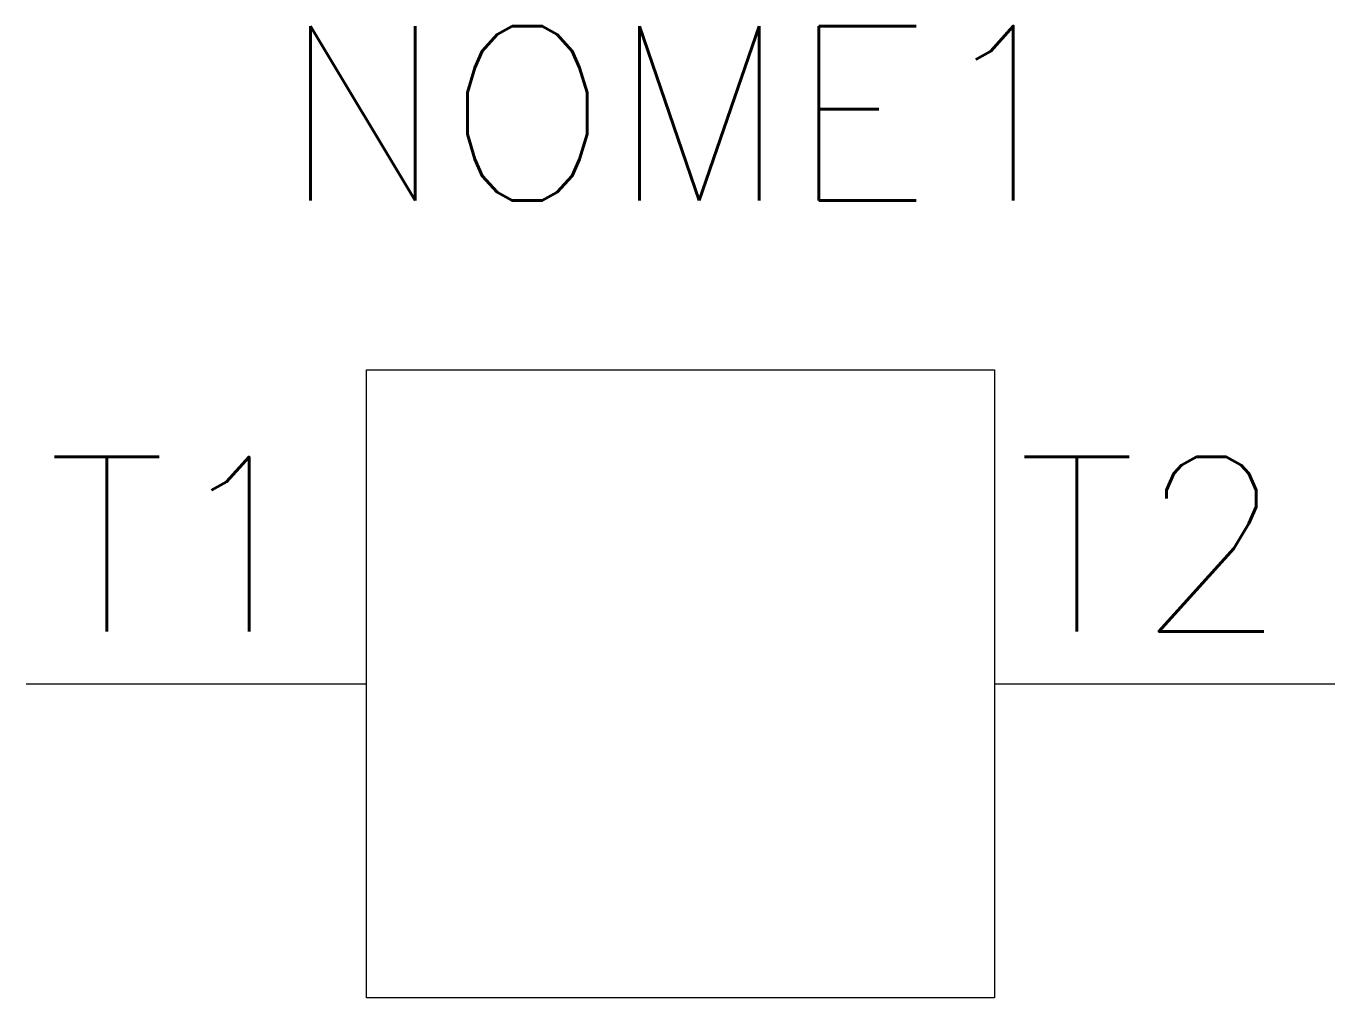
# Model space of a CAD drawing. Extents: x 244.7 to 259.7, y 173.9 to 185.
import ezdxf
from ezdxf.enums import TextEntityAlignment as Align

# ---------------------------------------------------------------- set-up
doc = ezdxf.new("R2010")
doc.units = 0
doc.header["$MEASUREMENT"] = 0
doc.layers.get('0').update_dxf_attribs({"linetype": 'CONTINUOUS'})
doc.styles.add('ROMANS', font='romans')

msp = doc.modelspace()

# ---------------------------------------------------------------- linework, layer by layer
for p, q in [((244.7, 177.5), (248.6, 177.5)), ((255.8, 177.5), (259.7, 177.5))]:
    msp.add_line(p, q)
msp.add_lwpolyline([(248.6, 181.1), (255.8, 181.1), (255.8, 173.9), (248.6, 173.9)], close=True)

# ---------------------------------------------------------------- texts
at = {"lineweight": -3, "style": 'ROMANS'}
msp.add_attdef('NOME1', text='', height=2, rotation=360, dxfattribs=at).set_placement((252.2, 182.438), align=Align.BOTTOM_CENTER)
msp.add_attdef('T1', text='', height=2, dxfattribs=at).set_placement((248.026, 177.5), align=Align.BOTTOM_RIGHT)
msp.add_attdef('T2', text='', height=2, dxfattribs=at).set_placement((256.056, 177.5), align=Align.BOTTOM_LEFT)

doc.saveas('drawing.dxf')
